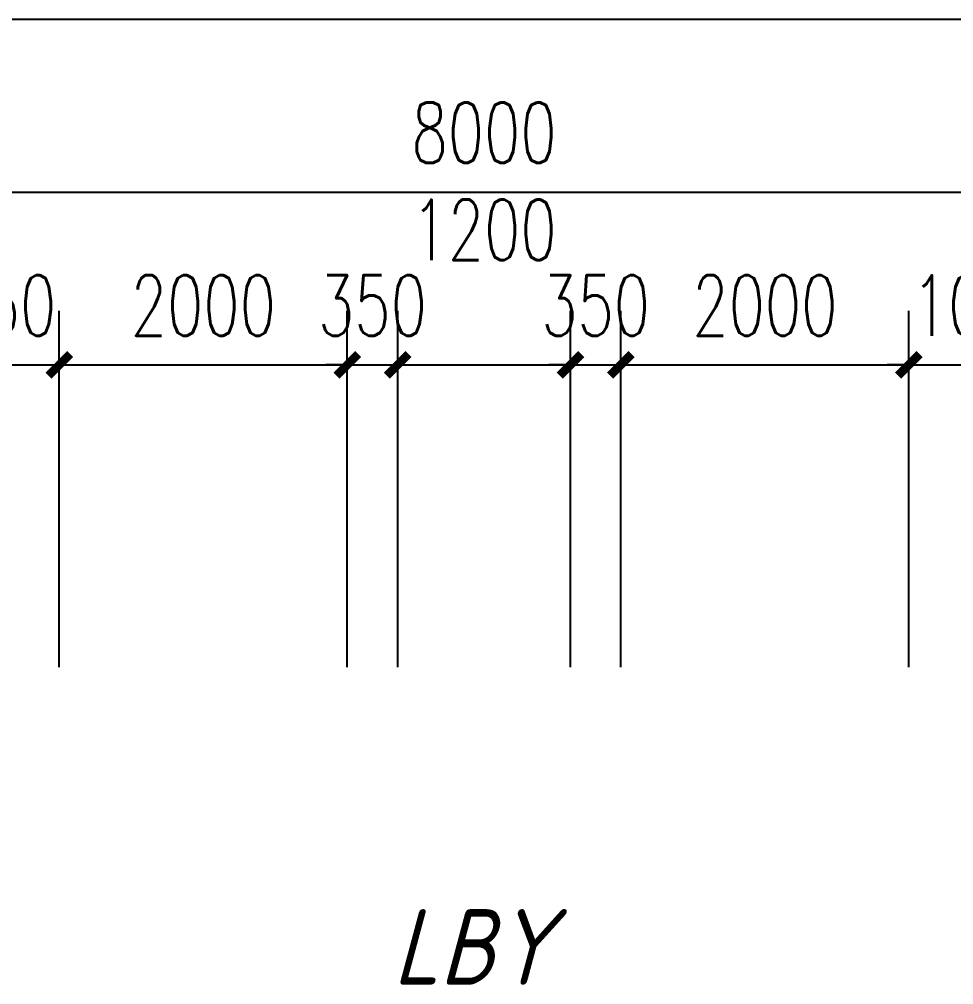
# Model space of a CAD drawing. Extents: x 0 to 2972856, y -1269770 to 0.
# Drawn here: x 2751428 to 2757917, y -1012511 to -1005806 of the extents above; entities that cross this region are included whole.
import ezdxf

# ---------------------------------------------------------------- set-up
doc = ezdxf.new("R2010")
doc.units = 0
doc.header["$LTSCALE"] = 1000
doc.header["$PDSIZE"] = 50
doc.layers.add('1-建筑底图', color=8, linetype='Continuous')
doc.styles.add('A_DIM_T3', font='SIMPLEX', dxfattribs={"width": 0.7, "bigfont": 'HZ'})
doc.styles.get("Standard").update_dxf_attribs({"font": 'gbeitc.shx', "bigfont": 'gbcbig.shx'})
doc.dimstyles.new('_TCH_ARCH&&150', dxfattribs={"dimtxt": 420, "dimasz": 150, "dimexe": 375, "dimexo": 450, "dimgap": 202.5, "dimtad": 1, "dimdec": 0, "dimzin": 0, "dimdsep": 46, "dimtxsty": 'A_DIM_T3', "dimblk": 'ARCHTICK', "dimcen": 0.09, "dimclrt": 7, "dimazin": 2, "dimtfac": 1, "dimtdec": 0, "dimtix": 1, "dimtmove": 2, "dimatfit": 3, "dimfxl": 150, "dimtolj": 1, "dimtzin": 0, "dimarcsym": 0})

# ---------------------------------------------------------------- blocks, each defined once
blk = doc.blocks.new('_ArchTick')
at = {"color": 0, "linetype": 'ByBlock', "const_width": 0.4}
blk.add_lwpolyline([(-0.5, -0.5), (0.5, 0.5)], dxfattribs=at)
blk = doc.blocks.new('*D221')
at = {"layer": '1-建筑底图', "color": 0, "lineweight": -2, "transparency": 16777216}
for p, q in [((-600, 79650), (-600, 84525)), ((106600, 79650), (106600, 84525)), ((-600, 84150), (106600, 84150))]:
    blk.add_line(p, q, dxfattribs=at)
at = {"layer": 'Defpoints', "color": 0, "transparency": 16777216}
for p in [(106600, 84150), (-600, 79200), (106600, 79200)]:
    blk.add_point(p, dxfattribs=at)
at = {"layer": '1-建筑底图', "color": 0, "lineweight": -2, "transparency": 16777216, "xscale": 150, "yscale": 150, "zscale": 150, "rotation": 180}
blk.add_blockref('_ArchTick', (-600, 84150), dxfattribs=at)
at = {"layer": '1-建筑底图', "color": 0, "lineweight": -2, "transparency": 16777216, "xscale": 150, "yscale": 150, "zscale": 150}
blk.add_blockref('_ArchTick', (106600, 84150), dxfattribs=at)
at = {"layer": '1-建筑底图', "color": 7, "transparency": 16777216, "insert": (53000, 84562.5), "char_height": 420, "attachment_point": 5, "style": 'A_DIM_T3'}
blk.add_mtext('\\A1;107200', dxfattribs=at)
blk = doc.blocks.new('*D234')
at = {"layer": '1-建筑底图', "color": 0, "lineweight": -2, "transparency": 16777216}
for p, q in [((75200, 79650), (75200, 83325)), ((83200, 79650), (83200, 83325)), ((75200, 82950), (83200, 82950))]:
    blk.add_line(p, q, dxfattribs=at)
at = {"layer": 'Defpoints', "color": 0, "transparency": 16777216}
for p in [(83200, 82950), (75200, 79200), (83200, 79200)]:
    blk.add_point(p, dxfattribs=at)
at = {"layer": '1-建筑底图', "color": 0, "lineweight": -2, "transparency": 16777216, "xscale": 150, "yscale": 150, "zscale": 150, "rotation": 180}
blk.add_blockref('_ArchTick', (75200, 82950), dxfattribs=at)
at = {"layer": '1-建筑底图', "color": 0, "lineweight": -2, "transparency": 16777216, "xscale": 150, "yscale": 150, "zscale": 150}
blk.add_blockref('_ArchTick', (83200, 82950), dxfattribs=at)
at = {"layer": '1-建筑底图', "color": 7, "transparency": 16777216, "insert": (79200, 83362.5), "char_height": 420, "attachment_point": 5, "style": 'A_DIM_T3'}
blk.add_mtext('\\A1;8000', dxfattribs=at)
blk = doc.blocks.new('*D282')
at = {"layer": '1-建筑底图', "color": 0, "lineweight": -2, "transparency": 16777216}
for p, q in [((82150, 79650), (82150, 82125)), ((83200, 79650), (83200, 82125)), ((82150, 81750), (82000, 81750)), ((82150, 81750), (83200, 81750)), ((83200, 81750), (83350, 81750))]:
    blk.add_line(p, q, dxfattribs=at)
at = {"layer": 'Defpoints', "color": 0, "transparency": 16777216}
for p in [(83200, 81750), (82150, 79200), (83200, 79200)]:
    blk.add_point(p, dxfattribs=at)
at = {"layer": '1-建筑底图', "color": 0, "lineweight": -2, "transparency": 16777216, "xscale": 150, "yscale": 150, "zscale": 150}
blk.add_blockref('_ArchTick', (82150, 81750), dxfattribs=at)
at = {"layer": '1-建筑底图', "color": 0, "lineweight": -2, "transparency": 16777216, "xscale": 150, "yscale": 150, "zscale": 150, "rotation": 180}
blk.add_blockref('_ArchTick', (83200, 81750), dxfattribs=at)
at = {"layer": '1-建筑底图', "color": 7, "transparency": 16777216, "insert": (82675, 82162.5), "char_height": 420, "attachment_point": 5, "style": 'A_DIM_T3'}
blk.add_mtext('\\A1;1050', dxfattribs=at)
blk = doc.blocks.new('*D283')
at = {"layer": '1-建筑底图', "color": 0, "lineweight": -2, "transparency": 16777216}
for p, q in [((80150, 79650), (80150, 82125)), ((82150, 79650), (82150, 82125)), ((80150, 81750), (82150, 81750))]:
    blk.add_line(p, q, dxfattribs=at)
at = {"layer": 'Defpoints', "color": 0, "transparency": 16777216}
for p in [(82150, 81750), (80150, 79200), (82150, 79200)]:
    blk.add_point(p, dxfattribs=at)
at = {"layer": '1-建筑底图', "color": 0, "lineweight": -2, "transparency": 16777216, "xscale": 150, "yscale": 150, "zscale": 150, "rotation": 180}
blk.add_blockref('_ArchTick', (80150, 81750), dxfattribs=at)
at = {"layer": '1-建筑底图', "color": 0, "lineweight": -2, "transparency": 16777216, "xscale": 150, "yscale": 150, "zscale": 150}
blk.add_blockref('_ArchTick', (82150, 81750), dxfattribs=at)
at = {"layer": '1-建筑底图', "color": 7, "transparency": 16777216, "insert": (81150, 82162.5), "char_height": 420, "attachment_point": 5, "style": 'A_DIM_T3'}
blk.add_mtext('\\A1;2000', dxfattribs=at)
blk = doc.blocks.new('*D284')
at = {"layer": '1-建筑底图', "color": 0, "lineweight": -2, "transparency": 16777216}
for p, q in [((79800, 79650), (79800, 82125)), ((80150, 79650), (80150, 82125)), ((79800, 81750), (79650, 81750)), ((79800, 81750), (80150, 81750)), ((80150, 81750), (80300, 81750))]:
    blk.add_line(p, q, dxfattribs=at)
at = {"layer": 'Defpoints', "color": 0, "transparency": 16777216}
for p in [(80150, 81750), (79800, 79200), (80150, 79200)]:
    blk.add_point(p, dxfattribs=at)
at = {"layer": '1-建筑底图', "color": 0, "lineweight": -2, "transparency": 16777216, "xscale": 150, "yscale": 150, "zscale": 150}
blk.add_blockref('_ArchTick', (79800, 81750), dxfattribs=at)
at = {"layer": '1-建筑底图', "color": 0, "lineweight": -2, "transparency": 16777216, "xscale": 150, "yscale": 150, "zscale": 150, "rotation": 180}
blk.add_blockref('_ArchTick', (80150, 81750), dxfattribs=at)
at = {"layer": '1-建筑底图', "color": 7, "transparency": 16777216, "insert": (79975, 82162.5), "char_height": 420, "attachment_point": 5, "style": 'A_DIM_T3'}
blk.add_mtext('\\A1;350', dxfattribs=at)
blk = doc.blocks.new('*D285')
at = {"layer": '1-建筑底图', "color": 0, "lineweight": -2, "transparency": 16777216}
for p, q in [((78600, 79650), (78600, 82125)), ((79800, 79650), (79800, 82125)), ((78600, 81750), (79800, 81750))]:
    blk.add_line(p, q, dxfattribs=at)
at = {"layer": 'Defpoints', "color": 0, "transparency": 16777216}
for p in [(79800, 81750), (78600, 79200), (79800, 79200)]:
    blk.add_point(p, dxfattribs=at)
at = {"layer": '1-建筑底图', "color": 0, "lineweight": -2, "transparency": 16777216, "xscale": 150, "yscale": 150, "zscale": 150, "rotation": 180}
blk.add_blockref('_ArchTick', (78600, 81750), dxfattribs=at)
at = {"layer": '1-建筑底图', "color": 0, "lineweight": -2, "transparency": 16777216, "xscale": 150, "yscale": 150, "zscale": 150}
blk.add_blockref('_ArchTick', (79800, 81750), dxfattribs=at)
at = {"layer": '1-建筑底图', "color": 7, "transparency": 16777216, "insert": (79200, 82687.5), "char_height": 420, "attachment_point": 5, "style": 'A_DIM_T3'}
blk.add_mtext('\\A1;1200', dxfattribs=at)
blk = doc.blocks.new('*D286')
at = {"layer": '1-建筑底图', "color": 0, "lineweight": -2, "transparency": 16777216}
for p, q in [((78250, 79650), (78250, 82125)), ((78600, 79650), (78600, 82125)), ((78250, 81750), (78100, 81750)), ((78250, 81750), (78600, 81750)), ((78600, 81750), (78750, 81750))]:
    blk.add_line(p, q, dxfattribs=at)
at = {"layer": 'Defpoints', "color": 0, "transparency": 16777216}
for p in [(78600, 81750), (78250, 79200), (78600, 79200)]:
    blk.add_point(p, dxfattribs=at)
at = {"layer": '1-建筑底图', "color": 0, "lineweight": -2, "transparency": 16777216, "xscale": 150, "yscale": 150, "zscale": 150}
blk.add_blockref('_ArchTick', (78250, 81750), dxfattribs=at)
at = {"layer": '1-建筑底图', "color": 0, "lineweight": -2, "transparency": 16777216, "xscale": 150, "yscale": 150, "zscale": 150, "rotation": 180}
blk.add_blockref('_ArchTick', (78600, 81750), dxfattribs=at)
at = {"layer": '1-建筑底图', "color": 7, "transparency": 16777216, "insert": (78425, 82162.5), "char_height": 420, "attachment_point": 5, "style": 'A_DIM_T3'}
blk.add_mtext('\\A1;350', dxfattribs=at)
blk = doc.blocks.new('*D287')
at = {"layer": '1-建筑底图', "color": 0, "lineweight": -2, "transparency": 16777216}
for p, q in [((76250, 79650), (76250, 82125)), ((78250, 79650), (78250, 82125)), ((76250, 81750), (78250, 81750))]:
    blk.add_line(p, q, dxfattribs=at)
at = {"layer": 'Defpoints', "color": 0, "transparency": 16777216}
for p in [(78250, 81750), (76250, 79200), (78250, 79200)]:
    blk.add_point(p, dxfattribs=at)
at = {"layer": '1-建筑底图', "color": 0, "lineweight": -2, "transparency": 16777216, "xscale": 150, "yscale": 150, "zscale": 150, "rotation": 180}
blk.add_blockref('_ArchTick', (76250, 81750), dxfattribs=at)
at = {"layer": '1-建筑底图', "color": 0, "lineweight": -2, "transparency": 16777216, "xscale": 150, "yscale": 150, "zscale": 150}
blk.add_blockref('_ArchTick', (78250, 81750), dxfattribs=at)
at = {"layer": '1-建筑底图', "color": 7, "transparency": 16777216, "insert": (77250, 82162.5), "char_height": 420, "attachment_point": 5, "style": 'A_DIM_T3'}
blk.add_mtext('\\A1;2000', dxfattribs=at)
blk = doc.blocks.new('*D288')
at = {"layer": '1-建筑底图', "color": 0, "lineweight": -2, "transparency": 16777216}
for p, q in [((75200, 79650), (75200, 82125)), ((76250, 79650), (76250, 82125)), ((75200, 81750), (75050, 81750)), ((75200, 81750), (76250, 81750)), ((76250, 81750), (76400, 81750))]:
    blk.add_line(p, q, dxfattribs=at)
at = {"layer": 'Defpoints', "color": 0, "transparency": 16777216}
for p in [(76250, 81750), (75200, 79200), (76250, 79200)]:
    blk.add_point(p, dxfattribs=at)
at = {"layer": '1-建筑底图', "color": 0, "lineweight": -2, "transparency": 16777216, "xscale": 150, "yscale": 150, "zscale": 150}
blk.add_blockref('_ArchTick', (75200, 81750), dxfattribs=at)
at = {"layer": '1-建筑底图', "color": 0, "lineweight": -2, "transparency": 16777216, "xscale": 150, "yscale": 150, "zscale": 150, "rotation": 180}
blk.add_blockref('_ArchTick', (76250, 81750), dxfattribs=at)
at = {"layer": '1-建筑底图', "color": 7, "transparency": 16777216, "insert": (75725, 82162.5), "char_height": 420, "attachment_point": 5, "style": 'A_DIM_T3'}
blk.add_mtext('\\A1;1050', dxfattribs=at)
blk = doc.blocks.new('*D836')
at = {"layer": '1-建筑底图', "color": 0, "lineweight": -2, "transparency": 16777216}
for p, q in [((-600, 79650), (-600, 84525)), ((106600, 79650), (106600, 84525)), ((-600, 84150), (106600, 84150))]:
    blk.add_line(p, q, dxfattribs=at)
at = {"layer": 'Defpoints', "color": 0, "transparency": 16777216}
for p in [(106600, 84150), (-600, 79200), (106600, 79200)]:
    blk.add_point(p, dxfattribs=at)
at = {"layer": '1-建筑底图', "color": 0, "lineweight": -2, "transparency": 16777216, "xscale": 150, "yscale": 150, "zscale": 150, "rotation": 180}
blk.add_blockref('_ArchTick', (-600, 84150), dxfattribs=at)
at = {"layer": '1-建筑底图', "color": 0, "lineweight": -2, "transparency": 16777216, "xscale": 150, "yscale": 150, "zscale": 150}
blk.add_blockref('_ArchTick', (106600, 84150), dxfattribs=at)
at = {"layer": '1-建筑底图', "color": 7, "transparency": 16777216, "insert": (53000, 84562.5), "char_height": 420, "attachment_point": 5, "style": 'A_DIM_T3'}
blk.add_mtext('\\A1;107200', dxfattribs=at)
blk = doc.blocks.new('*D849')
at = {"layer": '1-建筑底图', "color": 0, "lineweight": -2, "transparency": 16777216}
for p, q in [((75200, 79650), (75200, 83325)), ((83200, 79650), (83200, 83325)), ((75200, 82950), (83200, 82950))]:
    blk.add_line(p, q, dxfattribs=at)
at = {"layer": 'Defpoints', "color": 0, "transparency": 16777216}
for p in [(83200, 82950), (75200, 79200), (83200, 79200)]:
    blk.add_point(p, dxfattribs=at)
at = {"layer": '1-建筑底图', "color": 0, "lineweight": -2, "transparency": 16777216, "xscale": 150, "yscale": 150, "zscale": 150, "rotation": 180}
blk.add_blockref('_ArchTick', (75200, 82950), dxfattribs=at)
at = {"layer": '1-建筑底图', "color": 0, "lineweight": -2, "transparency": 16777216, "xscale": 150, "yscale": 150, "zscale": 150}
blk.add_blockref('_ArchTick', (83200, 82950), dxfattribs=at)
at = {"layer": '1-建筑底图', "color": 7, "transparency": 16777216, "insert": (79200, 83362.5), "char_height": 420, "attachment_point": 5, "style": 'A_DIM_T3'}
blk.add_mtext('\\A1;8000', dxfattribs=at)
blk = doc.blocks.new('*D897')
at = {"layer": '1-建筑底图', "color": 0, "lineweight": -2, "transparency": 16777216}
for p, q in [((82150, 79650), (82150, 82125)), ((83200, 79650), (83200, 82125)), ((82150, 81750), (82000, 81750)), ((82150, 81750), (83200, 81750)), ((83200, 81750), (83350, 81750))]:
    blk.add_line(p, q, dxfattribs=at)
at = {"layer": 'Defpoints', "color": 0, "transparency": 16777216}
for p in [(83200, 81750), (82150, 79200), (83200, 79200)]:
    blk.add_point(p, dxfattribs=at)
at = {"layer": '1-建筑底图', "color": 0, "lineweight": -2, "transparency": 16777216, "xscale": 150, "yscale": 150, "zscale": 150}
blk.add_blockref('_ArchTick', (82150, 81750), dxfattribs=at)
at = {"layer": '1-建筑底图', "color": 0, "lineweight": -2, "transparency": 16777216, "xscale": 150, "yscale": 150, "zscale": 150, "rotation": 180}
blk.add_blockref('_ArchTick', (83200, 81750), dxfattribs=at)
at = {"layer": '1-建筑底图', "color": 7, "transparency": 16777216, "insert": (82675, 82162.5), "char_height": 420, "attachment_point": 5, "style": 'A_DIM_T3'}
blk.add_mtext('\\A1;1050', dxfattribs=at)
blk = doc.blocks.new('*D898')
at = {"layer": '1-建筑底图', "color": 0, "lineweight": -2, "transparency": 16777216}
for p, q in [((80150, 79650), (80150, 82125)), ((82150, 79650), (82150, 82125)), ((80150, 81750), (82150, 81750))]:
    blk.add_line(p, q, dxfattribs=at)
at = {"layer": 'Defpoints', "color": 0, "transparency": 16777216}
for p in [(82150, 81750), (80150, 79200), (82150, 79200)]:
    blk.add_point(p, dxfattribs=at)
at = {"layer": '1-建筑底图', "color": 0, "lineweight": -2, "transparency": 16777216, "xscale": 150, "yscale": 150, "zscale": 150, "rotation": 180}
blk.add_blockref('_ArchTick', (80150, 81750), dxfattribs=at)
at = {"layer": '1-建筑底图', "color": 0, "lineweight": -2, "transparency": 16777216, "xscale": 150, "yscale": 150, "zscale": 150}
blk.add_blockref('_ArchTick', (82150, 81750), dxfattribs=at)
at = {"layer": '1-建筑底图', "color": 7, "transparency": 16777216, "insert": (81150, 82162.5), "char_height": 420, "attachment_point": 5, "style": 'A_DIM_T3'}
blk.add_mtext('\\A1;2000', dxfattribs=at)
blk = doc.blocks.new('*D899')
at = {"layer": '1-建筑底图', "color": 0, "lineweight": -2, "transparency": 16777216}
for p, q in [((79800, 79650), (79800, 82125)), ((80150, 79650), (80150, 82125)), ((79800, 81750), (79650, 81750)), ((79800, 81750), (80150, 81750)), ((80150, 81750), (80300, 81750))]:
    blk.add_line(p, q, dxfattribs=at)
at = {"layer": 'Defpoints', "color": 0, "transparency": 16777216}
for p in [(80150, 81750), (79800, 79200), (80150, 79200)]:
    blk.add_point(p, dxfattribs=at)
at = {"layer": '1-建筑底图', "color": 0, "lineweight": -2, "transparency": 16777216, "xscale": 150, "yscale": 150, "zscale": 150}
blk.add_blockref('_ArchTick', (79800, 81750), dxfattribs=at)
at = {"layer": '1-建筑底图', "color": 0, "lineweight": -2, "transparency": 16777216, "xscale": 150, "yscale": 150, "zscale": 150, "rotation": 180}
blk.add_blockref('_ArchTick', (80150, 81750), dxfattribs=at)
at = {"layer": '1-建筑底图', "color": 7, "transparency": 16777216, "insert": (79975, 82162.5), "char_height": 420, "attachment_point": 5, "style": 'A_DIM_T3'}
blk.add_mtext('\\A1;350', dxfattribs=at)
blk = doc.blocks.new('*D900')
at = {"layer": '1-建筑底图', "color": 0, "lineweight": -2, "transparency": 16777216}
for p, q in [((78600, 79650), (78600, 82125)), ((79800, 79650), (79800, 82125)), ((78600, 81750), (79800, 81750))]:
    blk.add_line(p, q, dxfattribs=at)
at = {"layer": 'Defpoints', "color": 0, "transparency": 16777216}
for p in [(79800, 81750), (78600, 79200), (79800, 79200)]:
    blk.add_point(p, dxfattribs=at)
at = {"layer": '1-建筑底图', "color": 0, "lineweight": -2, "transparency": 16777216, "xscale": 150, "yscale": 150, "zscale": 150, "rotation": 180}
blk.add_blockref('_ArchTick', (78600, 81750), dxfattribs=at)
at = {"layer": '1-建筑底图', "color": 0, "lineweight": -2, "transparency": 16777216, "xscale": 150, "yscale": 150, "zscale": 150}
blk.add_blockref('_ArchTick', (79800, 81750), dxfattribs=at)
at = {"layer": '1-建筑底图', "color": 7, "transparency": 16777216, "insert": (79200, 82687.5), "char_height": 420, "attachment_point": 5, "style": 'A_DIM_T3'}
blk.add_mtext('\\A1;1200', dxfattribs=at)
blk = doc.blocks.new('*D901')
at = {"layer": '1-建筑底图', "color": 0, "lineweight": -2, "transparency": 16777216}
for p, q in [((78250, 79650), (78250, 82125)), ((78600, 79650), (78600, 82125)), ((78250, 81750), (78100, 81750)), ((78250, 81750), (78600, 81750)), ((78600, 81750), (78750, 81750))]:
    blk.add_line(p, q, dxfattribs=at)
at = {"layer": 'Defpoints', "color": 0, "transparency": 16777216}
for p in [(78600, 81750), (78250, 79200), (78600, 79200)]:
    blk.add_point(p, dxfattribs=at)
at = {"layer": '1-建筑底图', "color": 0, "lineweight": -2, "transparency": 16777216, "xscale": 150, "yscale": 150, "zscale": 150}
blk.add_blockref('_ArchTick', (78250, 81750), dxfattribs=at)
at = {"layer": '1-建筑底图', "color": 0, "lineweight": -2, "transparency": 16777216, "xscale": 150, "yscale": 150, "zscale": 150, "rotation": 180}
blk.add_blockref('_ArchTick', (78600, 81750), dxfattribs=at)
at = {"layer": '1-建筑底图', "color": 7, "transparency": 16777216, "insert": (78425, 82162.5), "char_height": 420, "attachment_point": 5, "style": 'A_DIM_T3'}
blk.add_mtext('\\A1;350', dxfattribs=at)
blk = doc.blocks.new('*D902')
at = {"layer": '1-建筑底图', "color": 0, "lineweight": -2, "transparency": 16777216}
for p, q in [((76250, 79650), (76250, 82125)), ((78250, 79650), (78250, 82125)), ((76250, 81750), (78250, 81750))]:
    blk.add_line(p, q, dxfattribs=at)
at = {"layer": 'Defpoints', "color": 0, "transparency": 16777216}
for p in [(78250, 81750), (76250, 79200), (78250, 79200)]:
    blk.add_point(p, dxfattribs=at)
at = {"layer": '1-建筑底图', "color": 0, "lineweight": -2, "transparency": 16777216, "xscale": 150, "yscale": 150, "zscale": 150, "rotation": 180}
blk.add_blockref('_ArchTick', (76250, 81750), dxfattribs=at)
at = {"layer": '1-建筑底图', "color": 0, "lineweight": -2, "transparency": 16777216, "xscale": 150, "yscale": 150, "zscale": 150}
blk.add_blockref('_ArchTick', (78250, 81750), dxfattribs=at)
at = {"layer": '1-建筑底图', "color": 7, "transparency": 16777216, "insert": (77250, 82162.5), "char_height": 420, "attachment_point": 5, "style": 'A_DIM_T3'}
blk.add_mtext('\\A1;2000', dxfattribs=at)
blk = doc.blocks.new('*D903')
at = {"layer": '1-建筑底图', "color": 0, "lineweight": -2, "transparency": 16777216}
for p, q in [((75200, 79650), (75200, 82125)), ((76250, 79650), (76250, 82125)), ((75200, 81750), (75050, 81750)), ((75200, 81750), (76250, 81750)), ((76250, 81750), (76400, 81750))]:
    blk.add_line(p, q, dxfattribs=at)
at = {"layer": 'Defpoints', "color": 0, "transparency": 16777216}
for p in [(76250, 81750), (75200, 79200), (76250, 79200)]:
    blk.add_point(p, dxfattribs=at)
at = {"layer": '1-建筑底图', "color": 0, "lineweight": -2, "transparency": 16777216, "xscale": 150, "yscale": 150, "zscale": 150}
blk.add_blockref('_ArchTick', (75200, 81750), dxfattribs=at)
at = {"layer": '1-建筑底图', "color": 0, "lineweight": -2, "transparency": 16777216, "xscale": 150, "yscale": 150, "zscale": 150, "rotation": 180}
blk.add_blockref('_ArchTick', (76250, 81750), dxfattribs=at)
at = {"layer": '1-建筑底图', "color": 7, "transparency": 16777216, "insert": (75725, 82162.5), "char_height": 420, "attachment_point": 5, "style": 'A_DIM_T3'}
blk.add_mtext('\\A1;1050', dxfattribs=at)
blk = doc.blocks.new('*D439')
at = {"layer": '1-建筑底图', "color": 0, "lineweight": -2, "transparency": 16777216}
for p, q in [((-600, 79650), (-600, 84525)), ((106600, 79650), (106600, 84525)), ((-600, 84150), (106600, 84150))]:
    blk.add_line(p, q, dxfattribs=at)
at = {"layer": 'Defpoints', "color": 0, "transparency": 16777216}
for p in [(106600, 84150), (-600, 79200), (106600, 79200)]:
    blk.add_point(p, dxfattribs=at)
at = {"layer": '1-建筑底图', "color": 0, "lineweight": -2, "transparency": 16777216, "xscale": 150, "yscale": 150, "zscale": 150, "rotation": 180}
blk.add_blockref('_ArchTick', (-600, 84150), dxfattribs=at)
at = {"layer": '1-建筑底图', "color": 0, "lineweight": -2, "transparency": 16777216, "xscale": 150, "yscale": 150, "zscale": 150}
blk.add_blockref('_ArchTick', (106600, 84150), dxfattribs=at)
at = {"layer": '1-建筑底图', "color": 7, "transparency": 16777216, "insert": (53000, 84562.5), "char_height": 420, "attachment_point": 5, "style": 'A_DIM_T3'}
blk.add_mtext('\\A1;107200', dxfattribs=at)
blk = doc.blocks.new('*D452')
at = {"layer": '1-建筑底图', "color": 0, "lineweight": -2, "transparency": 16777216}
for p, q in [((75200, 79650), (75200, 83325)), ((83200, 79650), (83200, 83325)), ((75200, 82950), (83200, 82950))]:
    blk.add_line(p, q, dxfattribs=at)
at = {"layer": 'Defpoints', "color": 0, "transparency": 16777216}
for p in [(83200, 82950), (75200, 79200), (83200, 79200)]:
    blk.add_point(p, dxfattribs=at)
at = {"layer": '1-建筑底图', "color": 0, "lineweight": -2, "transparency": 16777216, "xscale": 150, "yscale": 150, "zscale": 150, "rotation": 180}
blk.add_blockref('_ArchTick', (75200, 82950), dxfattribs=at)
at = {"layer": '1-建筑底图', "color": 0, "lineweight": -2, "transparency": 16777216, "xscale": 150, "yscale": 150, "zscale": 150}
blk.add_blockref('_ArchTick', (83200, 82950), dxfattribs=at)
at = {"layer": '1-建筑底图', "color": 7, "transparency": 16777216, "insert": (79200, 83362.5), "char_height": 420, "attachment_point": 5, "style": 'A_DIM_T3'}
blk.add_mtext('\\A1;8000', dxfattribs=at)
blk = doc.blocks.new('*D500')
at = {"layer": '1-建筑底图', "color": 0, "lineweight": -2, "transparency": 16777216}
for p, q in [((82150, 79650), (82150, 82125)), ((83200, 79650), (83200, 82125)), ((82150, 81750), (82000, 81750)), ((82150, 81750), (83200, 81750)), ((83200, 81750), (83350, 81750))]:
    blk.add_line(p, q, dxfattribs=at)
at = {"layer": 'Defpoints', "color": 0, "transparency": 16777216}
for p in [(83200, 81750), (82150, 79200), (83200, 79200)]:
    blk.add_point(p, dxfattribs=at)
at = {"layer": '1-建筑底图', "color": 0, "lineweight": -2, "transparency": 16777216, "xscale": 150, "yscale": 150, "zscale": 150}
blk.add_blockref('_ArchTick', (82150, 81750), dxfattribs=at)
at = {"layer": '1-建筑底图', "color": 0, "lineweight": -2, "transparency": 16777216, "xscale": 150, "yscale": 150, "zscale": 150, "rotation": 180}
blk.add_blockref('_ArchTick', (83200, 81750), dxfattribs=at)
at = {"layer": '1-建筑底图', "color": 7, "transparency": 16777216, "insert": (82675, 82162.5), "char_height": 420, "attachment_point": 5, "style": 'A_DIM_T3'}
blk.add_mtext('\\A1;1050', dxfattribs=at)
blk = doc.blocks.new('*D501')
at = {"layer": '1-建筑底图', "color": 0, "lineweight": -2, "transparency": 16777216}
for p, q in [((80150, 79650), (80150, 82125)), ((82150, 79650), (82150, 82125)), ((80150, 81750), (82150, 81750))]:
    blk.add_line(p, q, dxfattribs=at)
at = {"layer": 'Defpoints', "color": 0, "transparency": 16777216}
for p in [(82150, 81750), (80150, 79200), (82150, 79200)]:
    blk.add_point(p, dxfattribs=at)
at = {"layer": '1-建筑底图', "color": 0, "lineweight": -2, "transparency": 16777216, "xscale": 150, "yscale": 150, "zscale": 150, "rotation": 180}
blk.add_blockref('_ArchTick', (80150, 81750), dxfattribs=at)
at = {"layer": '1-建筑底图', "color": 0, "lineweight": -2, "transparency": 16777216, "xscale": 150, "yscale": 150, "zscale": 150}
blk.add_blockref('_ArchTick', (82150, 81750), dxfattribs=at)
at = {"layer": '1-建筑底图', "color": 7, "transparency": 16777216, "insert": (81150, 82162.5), "char_height": 420, "attachment_point": 5, "style": 'A_DIM_T3'}
blk.add_mtext('\\A1;2000', dxfattribs=at)
blk = doc.blocks.new('*D502')
at = {"layer": '1-建筑底图', "color": 0, "lineweight": -2, "transparency": 16777216}
for p, q in [((79800, 79650), (79800, 82125)), ((80150, 79650), (80150, 82125)), ((79800, 81750), (79650, 81750)), ((79800, 81750), (80150, 81750)), ((80150, 81750), (80300, 81750))]:
    blk.add_line(p, q, dxfattribs=at)
at = {"layer": 'Defpoints', "color": 0, "transparency": 16777216}
for p in [(80150, 81750), (79800, 79200), (80150, 79200)]:
    blk.add_point(p, dxfattribs=at)
at = {"layer": '1-建筑底图', "color": 0, "lineweight": -2, "transparency": 16777216, "xscale": 150, "yscale": 150, "zscale": 150}
blk.add_blockref('_ArchTick', (79800, 81750), dxfattribs=at)
at = {"layer": '1-建筑底图', "color": 0, "lineweight": -2, "transparency": 16777216, "xscale": 150, "yscale": 150, "zscale": 150, "rotation": 180}
blk.add_blockref('_ArchTick', (80150, 81750), dxfattribs=at)
at = {"layer": '1-建筑底图', "color": 7, "transparency": 16777216, "insert": (79975, 82162.5), "char_height": 420, "attachment_point": 5, "style": 'A_DIM_T3'}
blk.add_mtext('\\A1;350', dxfattribs=at)
blk = doc.blocks.new('*D503')
at = {"layer": '1-建筑底图', "color": 0, "lineweight": -2, "transparency": 16777216}
for p, q in [((78600, 79650), (78600, 82125)), ((79800, 79650), (79800, 82125)), ((78600, 81750), (79800, 81750))]:
    blk.add_line(p, q, dxfattribs=at)
at = {"layer": 'Defpoints', "color": 0, "transparency": 16777216}
for p in [(79800, 81750), (78600, 79200), (79800, 79200)]:
    blk.add_point(p, dxfattribs=at)
at = {"layer": '1-建筑底图', "color": 0, "lineweight": -2, "transparency": 16777216, "xscale": 150, "yscale": 150, "zscale": 150, "rotation": 180}
blk.add_blockref('_ArchTick', (78600, 81750), dxfattribs=at)
at = {"layer": '1-建筑底图', "color": 0, "lineweight": -2, "transparency": 16777216, "xscale": 150, "yscale": 150, "zscale": 150}
blk.add_blockref('_ArchTick', (79800, 81750), dxfattribs=at)
at = {"layer": '1-建筑底图', "color": 7, "transparency": 16777216, "insert": (79200, 82687.5), "char_height": 420, "attachment_point": 5, "style": 'A_DIM_T3'}
blk.add_mtext('\\A1;1200', dxfattribs=at)
blk = doc.blocks.new('*D504')
at = {"layer": '1-建筑底图', "color": 0, "lineweight": -2, "transparency": 16777216}
for p, q in [((78250, 79650), (78250, 82125)), ((78600, 79650), (78600, 82125)), ((78250, 81750), (78100, 81750)), ((78250, 81750), (78600, 81750)), ((78600, 81750), (78750, 81750))]:
    blk.add_line(p, q, dxfattribs=at)
at = {"layer": 'Defpoints', "color": 0, "transparency": 16777216}
for p in [(78600, 81750), (78250, 79200), (78600, 79200)]:
    blk.add_point(p, dxfattribs=at)
at = {"layer": '1-建筑底图', "color": 0, "lineweight": -2, "transparency": 16777216, "xscale": 150, "yscale": 150, "zscale": 150}
blk.add_blockref('_ArchTick', (78250, 81750), dxfattribs=at)
at = {"layer": '1-建筑底图', "color": 0, "lineweight": -2, "transparency": 16777216, "xscale": 150, "yscale": 150, "zscale": 150, "rotation": 180}
blk.add_blockref('_ArchTick', (78600, 81750), dxfattribs=at)
at = {"layer": '1-建筑底图', "color": 7, "transparency": 16777216, "insert": (78425, 82162.5), "char_height": 420, "attachment_point": 5, "style": 'A_DIM_T3'}
blk.add_mtext('\\A1;350', dxfattribs=at)
blk = doc.blocks.new('*D505')
at = {"layer": '1-建筑底图', "color": 0, "lineweight": -2, "transparency": 16777216}
for p, q in [((76250, 79650), (76250, 82125)), ((78250, 79650), (78250, 82125)), ((76250, 81750), (78250, 81750))]:
    blk.add_line(p, q, dxfattribs=at)
at = {"layer": 'Defpoints', "color": 0, "transparency": 16777216}
for p in [(78250, 81750), (76250, 79200), (78250, 79200)]:
    blk.add_point(p, dxfattribs=at)
at = {"layer": '1-建筑底图', "color": 0, "lineweight": -2, "transparency": 16777216, "xscale": 150, "yscale": 150, "zscale": 150, "rotation": 180}
blk.add_blockref('_ArchTick', (76250, 81750), dxfattribs=at)
at = {"layer": '1-建筑底图', "color": 0, "lineweight": -2, "transparency": 16777216, "xscale": 150, "yscale": 150, "zscale": 150}
blk.add_blockref('_ArchTick', (78250, 81750), dxfattribs=at)
at = {"layer": '1-建筑底图', "color": 7, "transparency": 16777216, "insert": (77250, 82162.5), "char_height": 420, "attachment_point": 5, "style": 'A_DIM_T3'}
blk.add_mtext('\\A1;2000', dxfattribs=at)
blk = doc.blocks.new('*D506')
at = {"layer": '1-建筑底图', "color": 0, "lineweight": -2, "transparency": 16777216}
for p, q in [((75200, 79650), (75200, 82125)), ((76250, 79650), (76250, 82125)), ((75200, 81750), (75050, 81750)), ((75200, 81750), (76250, 81750)), ((76250, 81750), (76400, 81750))]:
    blk.add_line(p, q, dxfattribs=at)
at = {"layer": 'Defpoints', "color": 0, "transparency": 16777216}
for p in [(76250, 81750), (75200, 79200), (76250, 79200)]:
    blk.add_point(p, dxfattribs=at)
at = {"layer": '1-建筑底图', "color": 0, "lineweight": -2, "transparency": 16777216, "xscale": 150, "yscale": 150, "zscale": 150}
blk.add_blockref('_ArchTick', (75200, 81750), dxfattribs=at)
at = {"layer": '1-建筑底图', "color": 0, "lineweight": -2, "transparency": 16777216, "xscale": 150, "yscale": 150, "zscale": 150, "rotation": 180}
blk.add_blockref('_ArchTick', (76250, 81750), dxfattribs=at)
at = {"layer": '1-建筑底图', "color": 7, "transparency": 16777216, "insert": (75725, 82162.5), "char_height": 420, "attachment_point": 5, "style": 'A_DIM_T3'}
blk.add_mtext('\\A1;1050', dxfattribs=at)
blk = doc.blocks.new('1-二层建筑底图')
at = {"layer": '1-建筑底图'}
blk.add_text('LBY', height=525, dxfattribs=at).set_placement((78565, 77445.1))
for p1, p2, distance, picture, middle in [((-600, 79200), (106600, 79200), 4950, '*D221', (53000, 84562.5)), ((-600, 79200), (106600, 79200), 4950, '*D836', (53000, 84562.5)), ((-600, 79200), (106600, 79200), 4950, '*D439', (53000, 84562.5)), ((75200, 79200), (83200, 79200), 3750, '*D234', (79200, 83362.5)), ((75200, 79200), (83200, 79200), 3750, '*D849', (79200, 83362.5)), ((75200, 79200), (83200, 79200), 3750, '*D452', (79200, 83362.5)), ((75200, 79200), (76250, 79200), 2550, '*D288', (75725, 82162.5)), ((75200, 79200), (76250, 79200), 2550, '*D903', (75725, 82162.5)), ((75200, 79200), (76250, 79200), 2550, '*D506', (75725, 82162.5)), ((76250, 79200), (78250, 79200), 2550, '*D287', (77250, 82162.5)), ((76250, 79200), (78250, 79200), 2550, '*D902', (77250, 82162.5)), ((76250, 79200), (78250, 79200), 2550, '*D505', (77250, 82162.5)), ((78250, 79200), (78600, 79200), 2550, '*D286', (78425, 82162.5)), ((78250, 79200), (78600, 79200), 2550, '*D901', (78425, 82162.5)), ((78250, 79200), (78600, 79200), 2550, '*D504', (78425, 82162.5)), ((79800, 79200), (80150, 79200), 2550, '*D284', (79975, 82162.5)), ((79800, 79200), (80150, 79200), 2550, '*D899', (79975, 82162.5)), ((79800, 79200), (80150, 79200), 2550, '*D502', (79975, 82162.5)), ((80150, 79200), (82150, 79200), 2550, '*D283', (81150, 82162.5)), ((80150, 79200), (82150, 79200), 2550, '*D898', (81150, 82162.5)), ((80150, 79200), (82150, 79200), 2550, '*D501', (81150, 82162.5)), ((82150, 79200), (83200, 79200), 2550, '*D282', (82675, 82162.5)), ((82150, 79200), (83200, 79200), 2550, '*D897', (82675, 82162.5)), ((82150, 79200), (83200, 79200), 2550, '*D500', (82675, 82162.5))]:
    dim = blk.add_aligned_dim(p1=p1, p2=p2, distance=distance, dimstyle='_TCH_ARCH&&150', dxfattribs=at)
    dim.commit()
    dim.dimension.update_dxf_attribs({"geometry": picture, "text_midpoint": middle})
for picture in ['*D285', '*D900', '*D503']:
    dim = blk.add_linear_dim(base=(79800, 81750), p1=(78600, 79200), p2=(79800, 79200), angle=360, dimstyle='_TCH_ARCH&&150', dxfattribs=at)
    dim.commit()
    dim.dimension.update_dxf_attribs({"geometry": picture, "text_midpoint": (79200, 82687.5), "dimtype": 161})

msp = doc.modelspace()

# ---------------------------------------------------------------- block references
at = {"layer": '1-建筑底图', "linetype": 'ByBlock'}
msp.add_blockref('1-二层建筑底图', (2675455.9, -1089955.7), dxfattribs=at)
msp.add_blockref('1-二层建筑底图', (2675455.9, -1089955.7), dxfattribs=at)

doc.saveas('drawing.dxf')
